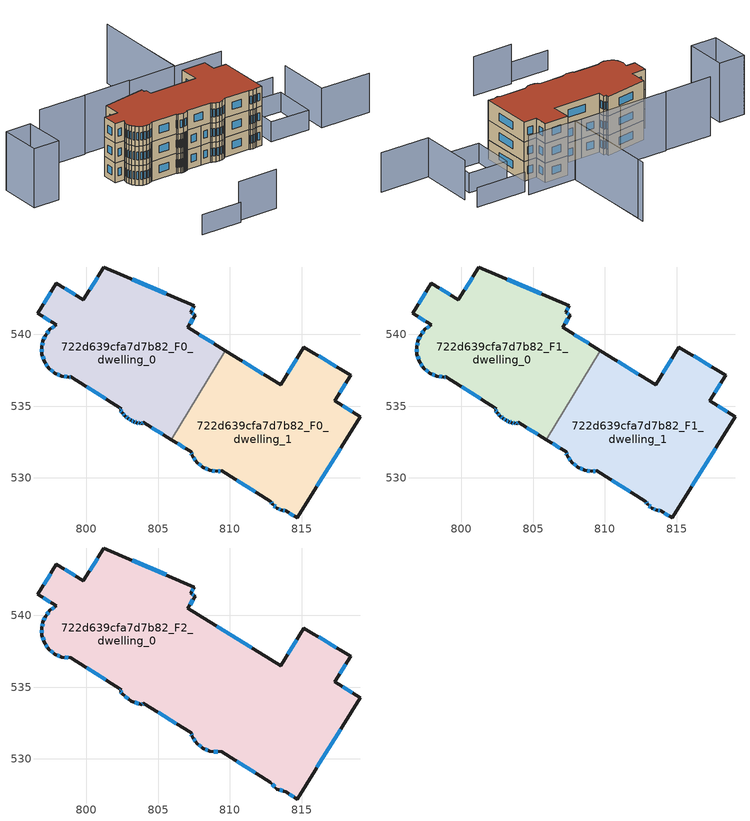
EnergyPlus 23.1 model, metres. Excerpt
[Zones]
722d639cfa7d7b82_F0_dwelling_0
 floor ground (EU_floor_Construction): 807.53,541.99 807.26,541.55 807.59,541.35 807.06,540.49 809.69,538.87 805.93,532.67 803.96,533.89 803.89,533.78 803.72,533.8 803.5,533.86 803.32,533.92 803.11,534.01 802.89,534.15 802.71,534.3 802.49,534.54 802.37,534.72 802.44,534.84 798.91,537.04 798.78,537.02 798.3,537.09 797.81,537.3 797.38,537.66 797.07,538.12 796.9,538.63 796.88,539.12 796.96,539.56 797.15,539.96 797.45,540.35 797.88,540.67 796.6,541.48 797.91,543.58 799.79,542.41 801.22,544.71 z0
 wall outside (EU_wall_Construction): 809.69,538.87 807.06,540.49 807.59,541.35 807.26,541.55 807.53,541.99 801.22,544.71 799.79,542.41 797.91,543.58 796.6,541.48 797.88,540.67 797.45,540.35 797.15,539.96 796.96,539.56 796.88,539.12 796.9,538.63 797.07,538.12 797.38,537.66 797.81,537.3 798.3,537.09 798.78,537.02 798.91,537.04 802.44,534.84 802.37,534.72 802.49,534.54 802.71,534.3 802.89,534.15 803.11,534.01 803.32,533.92 803.5,533.86 803.72,533.8 803.89,533.78 803.96,533.89 805.93,532.67 z0:3
 wall to 722d639cfa7d7b82_F0_dwelling_1 (EU_wall_Construction): 805.93,532.67 809.69,538.87 z0:3
 window (EU_Window_Construction): 796.95,538.47 797.01,538.28 / 796.89,538.97 796.89,538.78 / 796.94,539.42 796.9,539.26 / 797.09,539.84 797.02,539.68 / 797.36,540.23 797.24,540.08 / 797.75,540.57 797.59,540.45 / 797,541.23 797.48,540.92 / 797.5,542.93 797.01,542.14 / 799.2,542.78 798.5,543.22 / 800.77,543.99 800.24,543.13 / 805.56,542.83 803.18,543.86 / 807.34,541.69 807.44,541.85 / 807.49,541.41 807.37,541.49 / 807.23,540.76 807.43,541.08 / 808.88,539.37 807.88,539.98 / 804.57,533.51 805.31,533.05 / 803.91,533.81 803.93,533.86 / 803.77,533.79 803.83,533.78 / 803.57,533.84 803.65,533.82 / 803.37,533.9 803.44,533.87 / 803.18,533.98 803.25,533.95 / 802.96,534.11 803.05,534.06 / 802.77,534.26 802.84,534.2 / 802.56,534.47 802.64,534.38 / 802.41,534.67 802.45,534.6 / 802.42,534.8 802.39,534.76 / 800.01,536.35 801.34,535.52 / 798.82,537.03 798.87,537.03 / 798.45,537.07 798.63,537.05 / 797.96,537.24 798.14,537.16 / 797.51,537.55 797.67,537.41 / 797.16,537.98 797.28,537.8 z0.93:2.07
722d639cfa7d7b82_F0_dwelling_1
 floor ground (EU_floor_Construction): 818.43,537.14 817.32,535.37 819.1,534.27 814.7,527.2 813.9,527.7 813.64,527.74 813.29,527.89 812.98,528.15 812.83,528.37 809.43,530.49 809.1,530.46 808.61,530.53 808.12,530.74 807.7,531.09 807.39,531.55 807.3,531.81 805.93,532.67 809.69,538.87 813.55,536.49 815.17,539.12 z0
 wall outside (EU_wall_Construction): 805.93,532.67 807.3,531.81 807.39,531.55 807.7,531.09 808.12,530.74 808.61,530.53 809.1,530.46 809.43,530.49 812.83,528.37 812.98,528.15 813.29,527.89 813.64,527.74 813.9,527.7 814.7,527.2 819.1,534.27 817.32,535.37 818.43,537.14 815.17,539.12 813.55,536.49 809.69,538.87 z0:3
 window (EU_Window_Construction): 817.67,535.92 818.08,536.59 / 818.55,534.61 817.88,535.03 / 816.07,529.4 817.73,532.07 / 814.15,527.55 814.45,527.36 / 813.72,527.73 813.82,527.72 / 813.4,527.85 813.53,527.79 / 813.08,528.07 813.19,527.97 / 812.88,528.3 812.94,528.22 / 810.49,529.83 811.77,529.03 / 809.2,530.47 809.33,530.48 / 808.77,530.5 808.95,530.48 / 808.28,530.67 808.46,530.59 / 807.83,530.98 807.99,530.85 / 807.48,531.41 807.6,531.23 / 807.33,531.73 807.36,531.63 / 806.35,532.4 806.87,532.08 / 812.35,537.23 810.9,538.13 / 814.67,538.3 814.06,537.31 / 817.41,537.76 816.18,538.5 z0.93:2.07
722d639cfa7d7b82_F1_dwelling_0
 floor to 722d639cfa7d7b82_F0_dwelling_0 (EU_floor_Construction): 807.52,541.99 807.26,541.55 807.59,541.35 807.06,540.49 809.69,538.87 805.92,532.67 803.96,533.89 803.88,533.78 803.72,533.8 803.5,533.86 803.32,533.92 803.11,534.01 802.89,534.15 802.71,534.3 802.49,534.54 802.37,534.72 802.44,534.84 798.91,537.04 798.78,537.02 798.29,537.09 797.81,537.3 797.38,537.66 797.07,538.12 796.9,538.63 796.88,539.12 796.96,539.56 797.15,539.96 797.45,540.35 797.88,540.67 796.6,541.48 797.91,543.58 799.79,542.41 801.22,544.71 z3
 wall outside (EU_wall_Construction): 809.69,538.87 807.06,540.49 807.59,541.35 807.26,541.55 807.53,541.99 801.22,544.71 799.79,542.41 797.91,543.58 796.6,541.48 797.88,540.67 797.45,540.35 797.15,539.96 796.96,539.56 796.88,539.12 796.9,538.63 797.07,538.12 797.38,537.66 797.81,537.3 798.3,537.09 798.78,537.02 798.91,537.04 802.44,534.84 802.37,534.72 802.49,534.54 802.71,534.3 802.89,534.15 803.11,534.01 803.32,533.92 803.5,533.86 803.72,533.8 803.89,533.78 803.96,533.89 805.93,532.67 z3:6
 wall to 722d639cfa7d7b82_F1_dwelling_1 (EU_wall_Construction): 805.93,532.67 809.69,538.87 z3:6
 window (EU_Window_Construction): 796.95,538.47 797.01,538.28 / 796.89,538.97 796.89,538.78 / 796.94,539.42 796.9,539.26 / 797.09,539.84 797.02,539.68 / 797.36,540.23 797.24,540.08 / 797.75,540.57 797.59,540.45 / 797,541.23 797.48,540.92 / 797.5,542.93 797.01,542.14 / 799.2,542.78 798.5,543.22 / 800.77,543.99 800.24,543.13 / 805.56,542.83 803.18,543.86 / 807.34,541.69 807.44,541.85 / 807.49,541.41 807.37,541.49 / 807.23,540.76 807.43,541.08 / 808.88,539.37 807.88,539.98 / 804.57,533.51 805.31,533.05 / 803.91,533.81 803.93,533.86 / 803.77,533.79 803.83,533.78 / 803.57,533.84 803.65,533.82 / 803.37,533.9 803.44,533.87 / 803.18,533.98 803.25,533.95 / 802.96,534.11 803.05,534.06 / 802.77,534.26 802.84,534.2 / 802.56,534.47 802.64,534.38 / 802.41,534.67 802.45,534.6 / 802.42,534.8 802.39,534.76 / 800.01,536.35 801.34,535.52 / 798.82,537.03 798.87,537.03 / 798.45,537.07 798.63,537.05 / 797.96,537.24 798.14,537.16 / 797.51,537.55 797.67,537.41 / 797.16,537.98 797.28,537.8 z3.93:5.07
 roof outside (EU_roof_Construction): 803.88,533.78 803.11,534.01 803.32,533.92 803.5,533.86 803.72,533.8 z6; 803.11,534.01 802.49,534.54 802.71,534.3 802.89,534.15 z6
722d639cfa7d7b82_F1_dwelling_1
 floor to 722d639cfa7d7b82_F0_dwelling_1 (EU_floor_Construction): 818.42,537.14 817.32,535.37 819.1,534.27 814.7,527.2 813.9,527.7 813.64,527.74 813.29,527.89 812.98,528.15 812.83,528.37 809.43,530.49 809.1,530.46 808.61,530.53 808.12,530.74 807.7,531.09 807.38,531.55 807.3,531.81 805.92,532.67 809.69,538.87 813.55,536.49 815.17,539.12 z3
 wall outside (EU_wall_Construction): 805.93,532.67 807.3,531.81 807.39,531.55 807.7,531.09 808.12,530.74 808.61,530.53 809.1,530.46 809.43,530.49 812.83,528.37 812.98,528.15 813.29,527.89 813.64,527.74 813.9,527.7 814.7,527.2 819.1,534.27 817.32,535.37 818.43,537.14 815.17,539.12 813.55,536.49 809.69,538.87 z3:6
 window (EU_Window_Construction): 817.67,535.92 818.08,536.59 / 818.55,534.61 817.88,535.03 / 816.07,529.4 817.73,532.07 / 814.15,527.55 814.45,527.36 / 813.72,527.73 813.82,527.72 / 813.4,527.85 813.53,527.79 / 813.08,528.07 813.19,527.97 / 812.88,528.3 812.94,528.22 / 810.49,529.83 811.77,529.03 / 809.2,530.47 809.33,530.48 / 808.77,530.5 808.95,530.48 / 808.28,530.67 808.46,530.59 / 807.83,530.98 807.99,530.85 / 807.48,531.41 807.6,531.23 / 807.33,531.73 807.36,531.63 / 806.35,532.4 806.87,532.08 / 812.35,537.23 810.9,538.13 / 814.67,538.3 814.06,537.31 / 817.41,537.76 816.18,538.5 z3.93:5.07
 roof outside (EU_roof_Construction): 813.89,527.7 813.3,527.89 813.64,527.74 z6; 813.29,527.9 812.83,528.37 812.98,528.15 z6; 809.42,530.49 808.61,530.53 809.1,530.46 z6
722d639cfa7d7b82_F2_dwelling_0
 floor to 722d639cfa7d7b82_F1_dwelling_0 (EU_floor_Construction): 807.52,541.99 807.26,541.55 807.59,541.35 807.06,540.49 809.69,538.87 805.92,532.67 803.96,533.89 803.88,533.78 803.11,534.01 802.49,534.54 802.37,534.72 802.44,534.84 798.91,537.04 798.32,537.09 798.29,537.09 797.81,537.3 797.38,537.66 797.07,538.12 796.9,538.63 796.88,539.12 796.96,539.56 797.15,539.96 797.45,540.35 797.88,540.67 796.6,541.48 797.91,543.58 799.79,542.41 801.22,544.71 z6
 floor to 722d639cfa7d7b82_F1_dwelling_1 (EU_floor_Construction): 818.42,537.14 817.32,535.37 819.1,534.27 814.7,527.2 813.9,527.7 813.75,527.75 813.29,527.9 812.83,528.37 809.43,530.49 808.61,530.53 808.12,530.74 807.7,531.09 807.38,531.55 807.3,531.81 805.92,532.67 809.69,538.87 813.55,536.49 815.17,539.12 z6
 wall outside (EU_wall_Construction): 796.88,539.12 796.9,538.62 797.07,538.12 797.38,537.66 797.81,537.3 798.3,537.09 798.91,537.04 802.44,534.84 802.37,534.72 802.49,534.54 803.11,534.01 803.89,533.78 803.96,533.89 807.3,531.81 807.39,531.55 807.7,531.09 808.12,530.74 808.61,530.53 809.43,530.49 812.83,528.37 813.29,527.89 813.9,527.7 814.7,527.2 819.1,534.27 817.32,535.37 818.43,537.14 815.17,539.12 813.55,536.49 807.06,540.49 807.59,541.35 807.26,541.55 807.53,541.99 801.22,544.71 799.79,542.41 797.91,543.58 796.6,541.48 797.88,540.67 797.45,540.35 797.15,539.96 796.96,539.56 796.88,539.12 z6:9
 window (EU_Window_Construction): 796.89,538.96 796.89,538.78 / 796.94,539.42 796.9,539.25 / 797.09,539.84 797.02,539.68 / 797.36,540.23 797.24,540.08 / 797.75,540.57 797.59,540.45 / 797,541.23 797.48,540.92 / 797.5,542.93 797.01,542.13 / 799.2,542.78 798.5,543.22 / 800.77,543.99 800.24,543.13 / 805.56,542.83 803.18,543.86 / 807.34,541.69 807.44,541.85 / 807.49,541.41 807.37,541.49 / 807.23,540.76 807.43,541.08 / 811.53,537.74 809.08,539.24 / 814.67,538.3 814.06,537.31 / 817.41,537.76 816.18,538.5 / 817.67,535.92 818.08,536.59 / 818.55,534.61 817.88,535.03 / 816.07,529.4 817.73,532.06 / 814.15,527.55 814.45,527.36 / 813.48,527.83 813.71,527.76 / 812.98,528.22 813.15,528.04 / 810.49,529.83 811.77,529.03 / 808.87,530.51 809.17,530.5 / 808.28,530.67 808.46,530.59 / 807.83,530.98 807.99,530.85 / 807.48,531.41 807.6,531.23 / 807.33,531.73 807.36,531.63 / 805,533.24 806.26,532.46 / 803.91,533.81 803.93,533.86 / 803.35,533.94 803.65,533.85 / 802.68,534.38 802.92,534.18 / 802.41,534.67 802.45,534.6 / 802.42,534.8 802.39,534.76 / 800.01,536.35 801.34,535.52 / 798.49,537.08 798.72,537.05 / 797.96,537.24 798.14,537.16 / 797.51,537.55 797.67,537.41 / 797.16,537.97 797.28,537.8 / 796.95,538.47 797.01,538.28 z6.93:8.07
 roof outside (EU_roof_Construction): 814.7,527.2 819.1,534.27 817.32,535.37 818.43,537.14 815.17,539.12 813.55,536.49 807.06,540.49 807.59,541.35 807.26,541.55 807.53,541.99 801.22,544.71 799.79,542.41 797.91,543.58 796.6,541.48 797.88,540.67 797.45,540.35 797.15,539.96 796.96,539.56 796.88,539.12 796.9,538.62 797.07,538.12 797.38,537.66 797.81,537.3 798.3,537.09 798.91,537.04 802.44,534.84 802.37,534.72 802.49,534.54 803.11,534.01 803.89,533.78 803.96,533.89 807.3,531.81 807.39,531.55 807.7,531.09 808.12,530.74 808.61,530.53 809.43,530.49 812.83,528.37 813.29,527.89 813.9,527.7 z9
shading: 792.16,521.48 797.58,518.09 / 829.51,517.37 822.79,521.61 / 822.79,521.61 827.36,528.85 z0:6; 786.38,524.52 791.9,521.07 / 828.91,531.31 822.1,535.57 / 825.15,528.63 821.44,522.99 / 821.44,522.99 816.21,526.43 / 816.21,526.43 819.92,532.07 / 819.92,532.07 825.15,528.63 z0:3; 822.61,536.38 815.95,540.55 / 815.95,540.55 824.28,553.89 / 823.64,552.85 816.08,540.59 / 816.08,540.59 809.59,544.59 / 809.64,544.67 803.16,548.67 / 803.13,548.62 796.64,552.62 / 788.81,554.43 792.33,552.26 / 792.33,552.26 788.88,546.68 / 788.88,546.68 785.37,548.85 / 785.37,548.85 788.81,554.43 z0:9
[Building]
EU S2 Campaign: North Axis=0; Terrain=City; Solar Distribution=FullExterior
[Site:Location]
Montreal-Trudeau.Intl.AP: Latitude=45.4667; Longitude=-73.75; Time Zone=-5; Elevation=36
[SizingPeriod:WeatherFileDays]
AnnualSizingPeriod: Begin Month=1; Begin Day of Month=1; End Month=12; End Day of Month=31; Day of Week for Start Day=Monday; Use Weather File Daylight Saving Period=No; Use Weather File Rain and Snow Indicators=No
[MATERIAL]
EU_InternalMass_Material: Roughness=MediumRough; Thickness=0.1; Conductivity=1; Density=1800; Specific Heat=900; Thermal Absorptance=0.9; Solar Absorptance=0.7; Visible Absorptance=0.7
[MATERIAL:NOMASS] Roughness=MediumRough; Thermal Absorptance=0.9; Solar Absorptance=0.7; Visible Absorptance=0.7
Name | Thermal Resistance
EU_wall_NoMass; EU_floor_NoMass | 1.36485
EU_roof_NoMass | 2.55992
[WINDOWMATERIAL:SIMPLEGLAZINGSYSTEM]
EU_Window_SimpleGlazing: UFactor=3.92339; Solar Heat Gain Coefficient=0.8; Visible Transmittance=0.8
[CONSTRUCTION]
EU_wall_Construction: EU_wall_NoMass
EU_roof_Construction: EU_roof_NoMass
EU_floor_Construction: EU_floor_NoMass
EU_Window_Construction: EU_Window_SimpleGlazing
EU_InternalMass_Construction: EU_InternalMass_Material
[ZONE] Type=1; Multiplier=1; Ceiling Height=autocalculate; Floor Area=autocalculate; Part of Total Floor Area=Yes
Name | Volume
722d639cfa7d7b82_F0_dwelling_0; 722d639cfa7d7b82_F1_dwelling_1 | 271.173
722d639cfa7d7b82_F1_dwelling_0; 722d639cfa7d7b82_F0_dwelling_1 | 271.175
722d639cfa7d7b82_F2_dwelling_0 | 542
[INTERNALMASS] Construction=EU_InternalMass_Construction
Name | Zone or ZoneList | Surface Area
722d639cfa7d7b82_F0_dwelling_0_EU_InternalMass | 722d639cfa7d7b82_F0_dwelling_0 | 90.3917
722d639cfa7d7b82_F0_dwelling_1_EU_InternalMass | 722d639cfa7d7b82_F0_dwelling_1 | 90.3909
722d639cfa7d7b82_F1_dwelling_0_EU_InternalMass | 722d639cfa7d7b82_F1_dwelling_0 | 90.3917
722d639cfa7d7b82_F1_dwelling_1_EU_InternalMass | 722d639cfa7d7b82_F1_dwelling_1 | 90.3909
722d639cfa7d7b82_F2_dwelling_0_EU_InternalMass | 722d639cfa7d7b82_F2_dwelling_0 | 180.688
[OTHEREQUIPMENT] Fuel Type=Electricity; Design Level Calculation Method=Watts/Area; Power per Zone Floor Area=1; Fraction Latent=0; Fraction Radiant=0; Fraction Lost=0; Carbon Dioxide Generation Rate=0; EndUse Subcategory=EU_Step8_InternalGains
Name | Zone or ZoneList or Space or SpaceList | Schedule
EU_Step8_InternalGain_722d639cfa7d7b82_F0_dwelling_0_f000 | 722d639cfa7d7b82_F0_dwelling_0 | EU_Step8_GainSchedule_722d639cfa7d7b82_F0_dwelling_0_f000
EU_Step8_InternalGain_722d639cfa7d7b82_F0_dwelling_1_f000 | 722d639cfa7d7b82_F0_dwelling_1 | EU_Step8_GainSchedule_722d639cfa7d7b82_F0_dwelling_1_f000
EU_Step8_InternalGain_722d639cfa7d7b82_F1_dwelling_0_f000 | 722d639cfa7d7b82_F1_dwelling_0 | EU_Step8_GainSchedule_722d639cfa7d7b82_F1_dwelling_0_f000
EU_Step8_InternalGain_722d639cfa7d7b82_F1_dwelling_1_f000 | 722d639cfa7d7b82_F1_dwelling_1 | EU_Step8_GainSchedule_722d639cfa7d7b82_F1_dwelling_1_f000
EU_Step8_InternalGain_722d639cfa7d7b82_F2_dwelling_0_f000 | 722d639cfa7d7b82_F2_dwelling_0 | EU_Step8_GainSchedule_722d639cfa7d7b82_F2_dwelling_0_f000
[ZONEVENTILATION:DESIGNFLOWRATE] Schedule=EU_AlwaysOn; Design Flow Rate Calculation Method=AirChanges/Hour; Air Changes per Hour=0.860309; Ventilation Type=Natural; Fan Pressure Rise=0; Fan Total Efficiency=1; Constant Term Coefficient=1; Temperature Term Coefficient=0; Velocity Term Coefficient=0; Velocity Squared Term Coefficient=0; Minimum Indoor Temperature=-100; Maximum Indoor Temperature=100; Delta Temperature=-100; Minimum Outdoor Temperature=-100; Maximum Outdoor Temperature=100; Maximum Wind Speed=40
Name | Zone or ZoneList or Space or SpaceList
EU_ConstantAir_722d639cfa7d7b82_F0_dwelling_0 | 722d639cfa7d7b82_F0_dwelling_0
EU_ConstantAir_722d639cfa7d7b82_F0_dwelling_1 | 722d639cfa7d7b82_F0_dwelling_1
EU_ConstantAir_722d639cfa7d7b82_F1_dwelling_0 | 722d639cfa7d7b82_F1_dwelling_0
EU_ConstantAir_722d639cfa7d7b82_F1_dwelling_1 | 722d639cfa7d7b82_F1_dwelling_1
EU_ConstantAir_722d639cfa7d7b82_F2_dwelling_0 | 722d639cfa7d7b82_F2_dwelling_0
[HVACTEMPLATE:THERMOSTAT] Constant Heating Setpoint=20; Constant Cooling Setpoint=50
EU_HeatOnly_722d639cfa7d7b82_F0_dwelling_0; EU_HeatOnly_722d639cfa7d7b82_F0_dwelling_1; EU_HeatOnly_722d639cfa7d7b82_F1_dwelling_0; EU_HeatOnly_722d639cfa7d7b82_F1_dwelling_1; EU_HeatOnly_722d639cfa7d7b82_F2_dwelling_0
[HVACTEMPLATE:ZONE:IDEALLOADSAIRSYSTEM] System Availability Schedule=EU_AlwaysOn; Maximum Heating Supply Air Temperature=50; Minimum Cooling Supply Air Temperature=13; Maximum Heating Supply Air Humidity Ratio=0.0156; Minimum Cooling Supply Air Humidity Ratio=0.0077; Heating Limit=NoLimit; Cooling Limit=NoLimit; Heating Availability Schedule=EU_AlwaysOn; Cooling Availability Schedule=EU_CoolingOff; Dehumidification Control Type=ConstantSensibleHeatRatio; Cooling Sensible Heat Ratio=0.7; Dehumidification Setpoint=60; Humidification Control Type=None; Humidification Setpoint=30; Outdoor Air Method=None; Outdoor Air Flow Rate per Person=0.00944; Outdoor Air Flow Rate per Zone Floor Area=0; Outdoor Air Flow Rate per Zone=0; Demand Controlled Ventilation Type=None; Outdoor Air Economizer Type=NoEconomizer; Heat Recovery Type=None; Sensible Heat Recovery Effectiveness=0.7; Latent Heat Recovery Effectiveness=0.65
Name | Template Thermostat
722d639cfa7d7b82_F0_dwelling_0 | EU_HeatOnly_722d639cfa7d7b82_F0_dwelling_0
722d639cfa7d7b82_F0_dwelling_1 | EU_HeatOnly_722d639cfa7d7b82_F0_dwelling_1
722d639cfa7d7b82_F1_dwelling_0 | EU_HeatOnly_722d639cfa7d7b82_F1_dwelling_0
722d639cfa7d7b82_F1_dwelling_1 | EU_HeatOnly_722d639cfa7d7b82_F1_dwelling_1
722d639cfa7d7b82_F2_dwelling_0 | EU_HeatOnly_722d639cfa7d7b82_F2_dwelling_0
[SIZING:ZONE] Zone Cooling Design Supply Air Temperature Input Method=SupplyAirTemperature; Zone Cooling Design Supply Air Temperature=13; Zone Heating Design Supply Air Temperature Input Method=SupplyAirTemperature; Zone Heating Design Supply Air Temperature=50; Zone Cooling Design Supply Air Humidity Ratio=0.008; Zone Heating Design Supply Air Humidity Ratio=0.008; Cooling Design Air Flow Method=DesignDay; Cooling Design Air Flow Rate=0; Cooling Minimum Air Flow per Zone Floor Area=0.000762; Cooling Minimum Air Flow=0; Cooling Minimum Air Flow Fraction=0.2; Heating Design Air Flow Method=DesignDay; Heating Design Air Flow Rate=0; Heating Maximum Air Flow per Zone Floor Area=0.002032; Heating Maximum Air Flow=0.141576; Heating Maximum Air Flow Fraction=0.3; Account for Dedicated Outdoor Air System=No; Dedicated Outdoor Air System Control Strategy=NeutralSupplyAir; Dedicated Outdoor Air Low Setpoint Temperature for Design=autosize; Dedicated Outdoor Air High Setpoint Temperature for Design=autosize; Zone Load Sizing Method=Sensible Load Only No Latent Load; Zone Latent Cooling Design Supply Air Humidity Ratio Input Method=HumidityRatioDifference; Zone Cooling Design Supply Air Humidity Ratio Difference=0.005; Zone Latent Heating Design Supply Air Humidity Ratio Input Method=HumidityRatioDifference; Zone Humidification Design Supply Air Humidity Ratio Difference=0.005
722d639cfa7d7b82_F0_dwelling_0; 722d639cfa7d7b82_F0_dwelling_1; 722d639cfa7d7b82_F1_dwelling_0; 722d639cfa7d7b82_F1_dwelling_1; 722d639cfa7d7b82_F2_dwelling_0
[SCHEDULE:CONSTANT]
Name | Hourly Value
EU_AlwaysOn | 1
EU_CoolingOff | 0
[SCHEDULE:FILE] Column Number=1; Rows to Skip at Top=0; Number of Hours of Data=8760; Column Separator=Comma; Interpolate to Timestep=No; Minutes per Item=60; Adjust Schedule for Daylight Savings=Yes
Name | File
EU_Step8_GainSchedule_722d639cfa7d7b82_F0_dwelling_0_f000 | ../../schedules/722d639cfa7d7b82/722d639cfa7d7b82_F0_dwelling_0_f000_gain.csv
EU_Step8_GainSchedule_722d639cfa7d7b82_F0_dwelling_1_f000 | ../../schedules/722d639cfa7d7b82/722d639cfa7d7b82_F0_dwelling_1_f000_gain.csv
EU_Step8_GainSchedule_722d639cfa7d7b82_F1_dwelling_0_f000 | ../../schedules/722d639cfa7d7b82/722d639cfa7d7b82_F1_dwelling_0_f000_gain.csv
EU_Step8_GainSchedule_722d639cfa7d7b82_F1_dwelling_1_f000 | ../../schedules/722d639cfa7d7b82/722d639cfa7d7b82_F1_dwelling_1_f000_gain.csv
EU_Step8_GainSchedule_722d639cfa7d7b82_F2_dwelling_0_f000 | ../../schedules/722d639cfa7d7b82/722d639cfa7d7b82_F2_dwelling_0_f000_gain.csv
